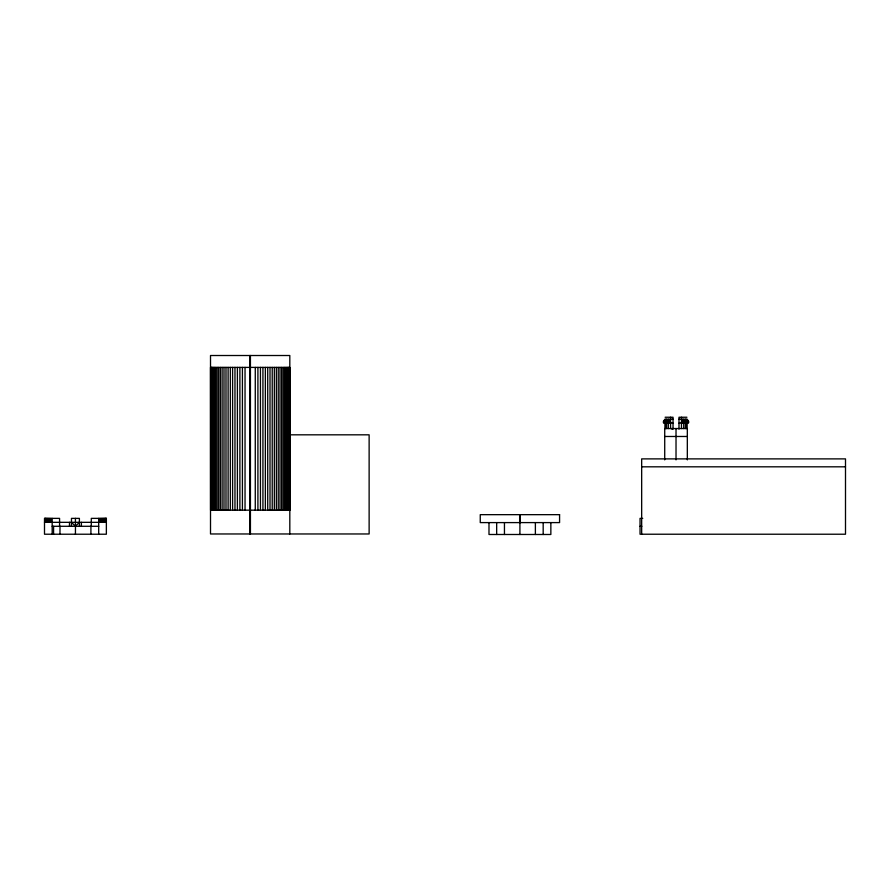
<?xml version="1.0" encoding="UTF-8"?>
<svg xmlns="http://www.w3.org/2000/svg" width="890" height="890" viewBox="0 0 890 890"><rect width="100%" height="100%" fill="white"/><g stroke="black" fill="none" stroke-linecap="round" stroke-linejoin="round"><path stroke-width="1.33" d="M683.731 428.546L683.731 422.795L685.211 422.683M685.456 428.546L685.467 422.795L688.571 422.683L688.571 421.315L686.924 419.223L678.992 419.223M686.546 428.546L686.557 422.795L688.181 422.683M687.325 459.874L687.325 428.546L664.719 428.546L664.719 459.874M52.176 518.369L52.176 534.222M53.556 534.222L53.6 526.29M59.964 534.222L60.008 526.29M75.427 534.222L75.472 526.29M90.902 534.222L90.936 526.29M98.69 534.222L98.69 518.369M673.04 419.223L665.119 419.223L663.473 421.315L663.473 422.683L665.119 422.795L665.119 428.546M668.312 419.223L666.832 421.315L670.571 419.223L668.98 421.315L668.98 422.683L673.04 423.184M665.008 421.315L666.577 419.223M665.119 419.223L663.473 421.315L668.98 421.315M71.467 522.33L75.427 526.29L79.399 522.33M678.992 423.184L683.064 422.683L683.064 421.315L681.473 419.223L685.211 421.315L683.731 419.223M289.817 367.403L210.507 367.403L210.585 510.17L289.817 510.17M665.119 417.243L673.04 417.243L673.04 429.136L671.817 429.136M686.924 417.243L678.992 417.243L678.992 429.136M683.064 421.315L688.571 421.315L686.924 419.223M663.473 422.683L670.571 422.795M681.473 422.795L688.571 422.683M289.817 434.821L369.128 434.821L369.128 533.967L210.507 533.967L210.507 355.511L289.817 355.511L289.817 533.967M664.719 436.478L687.325 436.478M641.668 466.816L845.5 466.816M642.736 518.369L640.044 518.369L640.044 534.222L845.5 534.222L845.5 458.884L641.668 458.884L641.668 534.222M44.5 522.33L106.366 522.33M52.165 526.29L98.723 526.29M640.044 526.29L641.835 526.29M663.862 422.683L665.486 422.795L665.486 428.546M665.008 422.683L666.577 422.795L666.577 428.546M666.832 422.683L668.312 422.795L668.312 428.546M685.467 419.223L687.035 421.315M686.924 422.795L686.924 428.546M681.473 417.243L681.473 428.546M676.022 428.546L676.022 459.874M670.571 417.243L670.571 428.546M550.854 522.597L550.854 534.49L488.988 534.49L488.988 522.597M543.178 522.597L543.178 534.49M535.38 522.597L535.38 534.49M520.183 514.665L520.183 522.597M519.916 522.597L519.916 534.49M519.649 514.665L519.649 522.597M504.452 522.597L504.452 534.49M496.665 522.597L496.665 534.49M289.74 367.403L289.74 510.17M289.484 367.403L289.484 510.17M289.061 367.403L289.061 510.17M288.471 367.403L288.471 510.17M287.715 367.403L287.715 510.17M286.803 367.403L286.803 510.17M285.734 367.403L285.734 510.17M284.522 367.403L284.522 510.17M283.154 367.403L283.154 510.17M281.641 367.403L281.641 510.17M279.994 367.403L279.994 510.17M278.225 367.403L278.225 510.17M276.334 367.403L276.334 510.17M274.32 367.403L274.32 510.17M272.218 367.403L272.218 510.17M270.015 367.403L270.015 510.17M267.723 367.403L267.723 510.17M265.353 367.403L265.353 510.17M262.928 367.403L262.928 510.17M260.436 367.403L260.436 510.17M257.911 367.403L257.911 510.17M255.274 367.403L255.274 510.17M250.424 355.511L250.424 533.967M249.901 355.511L249.901 533.967M245.039 367.403L245.039 510.17M242.414 367.403L242.414 510.17M239.888 367.403L239.888 510.17M237.396 367.403L237.396 510.17M234.971 367.403L234.971 510.17M232.602 367.403L232.602 510.17M230.31 367.403L230.31 510.17M228.107 367.403L228.107 510.17M225.993 367.403L225.993 510.17M223.991 367.403L223.991 510.17M222.1 367.403L222.1 510.17M220.331 367.403L220.331 510.17M218.684 367.403L218.684 510.17M217.171 367.403L217.171 510.17M215.803 367.403L215.803 510.17M214.579 367.403L214.579 510.17M213.511 367.403L213.511 510.17M212.599 367.403L212.599 510.17M211.853 367.403L211.853 510.17M211.264 367.403L211.264 510.17M210.841 367.403L210.841 510.17M106.299 518.369L106.299 522.33M106.099 518.369L106.099 522.33M105.765 518.369L105.765 522.33M105.309 518.369L105.309 522.33M104.72 518.369L104.72 522.33M104.008 518.369L104.008 522.33M103.173 518.369L103.173 522.33M102.216 518.369L102.216 522.33M101.149 518.369L101.149 522.33M99.969 518.369L99.969 522.33M91.292 526.29L91.292 518.369L106.366 518.369L106.366 534.222L44.5 534.222L44.5 518.369L59.574 518.369L59.574 526.29M81.379 522.33L81.379 526.29M79.399 526.29L79.399 518.369L71.467 518.369L71.467 526.29M75.427 518.369L75.427 526.29M69.487 522.33L69.487 526.29M50.897 518.369L50.897 522.33M49.718 518.369L49.718 522.33M48.65 518.369L48.65 522.33M47.693 518.369L47.693 522.33M46.858 518.369L46.858 522.33M46.146 518.369L46.146 522.33M45.557 518.369L45.557 522.33M45.09 518.369L45.09 522.33M44.767 518.369L44.767 522.33M559.576 514.665L480.255 514.665L480.255 522.597L559.576 522.597L559.576 514.665"/></g></svg>
